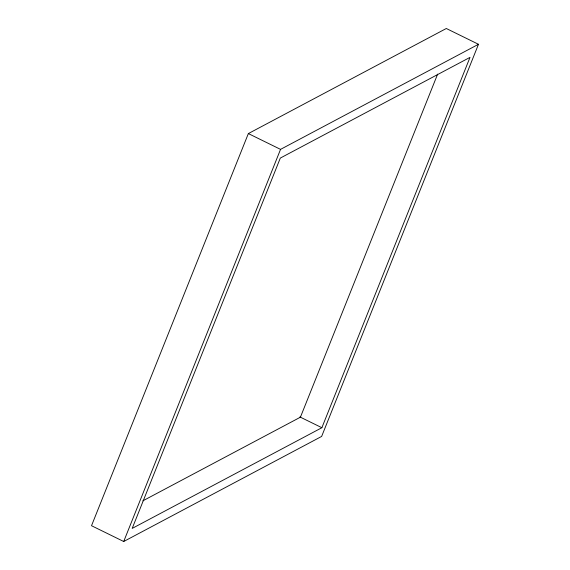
<?xml version="1.0" encoding="UTF-8"?>
<svg xmlns="http://www.w3.org/2000/svg" width="570" height="570" viewBox="0 0 570 570"><rect width="100%" height="100%" fill="white"/><g stroke="black" fill="none" stroke-linecap="round" stroke-linejoin="round"><path stroke-width="0.85" d="M248.356 133.579L91.514 525.711L123.704 541.5L321.644 436.421L478.486 44.289L446.296 28.5L248.356 133.579L280.547 149.376L478.486 44.289M123.704 541.5L280.547 149.376M437.632 74.121L300.418 417.19L142.863 500.83M321.879 427.714L470.008 57.37L280.312 158.075L132.19 528.418L321.879 427.714L299.891 416.934"/></g></svg>
